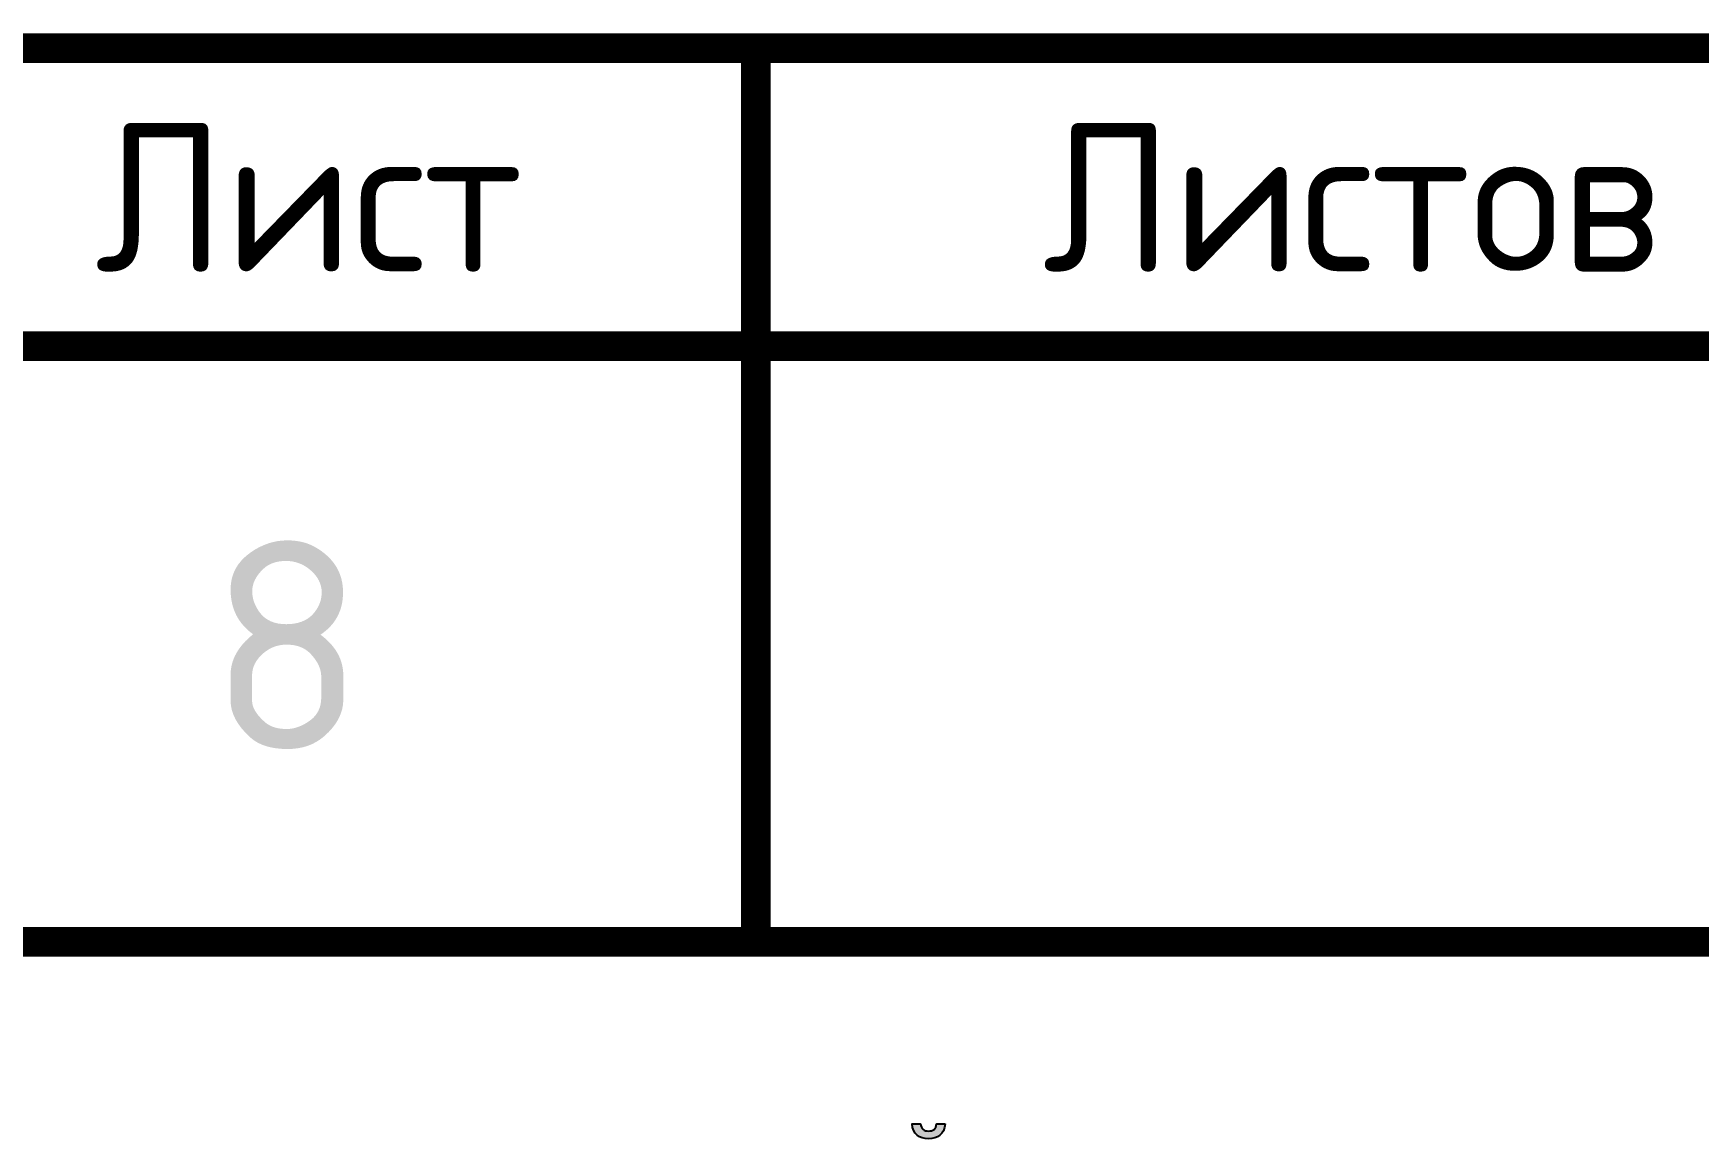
# Model space of a CAD drawing. Header units: millimetres. Extents: x 1601 to 15402, y -324 to 12625.
# Drawn here: x 11759.81 to 11787.76, y 337.79 to 356.34 of the extents above; entities that cross this region are included whole.
import ezdxf
from ezdxf.enums import TextEntityAlignment as Align

# ---------------------------------------------------------------- set-up
doc = ezdxf.new("R2010")
doc.units = ezdxf.units.MM
doc.layers.add('Размерный', color=4, linetype='Continuous', lineweight=30)
doc.styles.add('-ISOCPEUR-', font='isocpeur.TTF')
doc.styles.add('GOST', font='GOST Common.ttf')

# ---------------------------------------------------------------- blocks, each defined once
blk = doc.blocks.new('Лого')
at = {"true_color": 0x2e365c}
h = blk.add_hatch(color=159, dxfattribs=at)
h.dxf.hatch_style = 1
edge = h.paths.add_edge_path()
edge.add_spline(control_points=[(6.4968, 2.3792), (6.4994, 2.3391), (6.5243, 2.3239), (6.5583, 2.3239), (6.5583, 2.3239), (6.5923, 2.3239), (6.6172, 2.3391), (6.6198, 2.3792)], knot_values=[0.57143, 0.57143, 0.57143, 0.57143, 0.714286, 0.714286, 0.714286, 0.714386, 1, 1, 1, 1], degree=3, periodic=0)
edge.add_spline(control_points=[(6.6198, 2.3792), (6.6198, 2.3792), (6.5883, 2.3792), (6.5883, 2.3792), (6.5883, 2.3792), (6.5883, 2.3792), (6.5883, 2.3792), (6.5883, 2.3792)], knot_values=[0.000001, 0.000001, 0.000001, 0.000001, 0.07143, 0.07143, 0.07143, 0.07153, 0.142859, 0.142859, 0.142859, 0.142859], degree=3, periodic=0)
edge.add_spline(control_points=[(6.5883, 2.3792), (6.5862, 2.3604), (6.5751, 2.3523), (6.5583, 2.3523), (6.5583, 2.3523), (6.5583, 2.3523), (6.5583, 2.3523), (6.5583, 2.3523)], knot_values=[0.142859, 0.142859, 0.142859, 0.142859, 0.214287, 0.214287, 0.214287, 0.214387, 0.285716, 0.285716, 0.285716, 0.285716], degree=3, periodic=0)
edge.add_spline(control_points=[(6.5583, 2.3523), (6.5415, 2.3523), (6.5304, 2.3604), (6.5283, 2.3792)], knot_values=[0.285716, 0.285716, 0.285716, 0.285716, 0.428571, 0.428571, 0.428571, 0.428571], degree=3, periodic=0)
edge.add_spline(control_points=[(6.5283, 2.3792), (6.5283, 2.3792), (6.4968, 2.3792), (6.4968, 2.3792), (6.4968, 2.3792), (6.4968, 2.3792), (6.4968, 2.3792), (6.4968, 2.3792)], knot_values=[0.428573, 0.428573, 0.428573, 0.428573, 0.500001, 0.500001, 0.500001, 0.500101, 0.57143, 0.57143, 0.57143, 0.57143], degree=3, periodic=0)
at = {"color": 159}
blk.add_open_spline([(6.6198, 2.3792), (6.6198, 2.3792), (6.5883, 2.3792), (6.5883, 2.3792), (6.5883, 2.3792), (6.5862, 2.3604), (6.5751, 2.3523), (6.5583, 2.3523), (6.5583, 2.3523), (6.5415, 2.3523), (6.5304, 2.3604), (6.5283, 2.3792), (6.5283, 2.3792), (6.5283, 2.3792), (6.4968, 2.3792), (6.4968, 2.3792), (6.4968, 2.3792), (6.4994, 2.3391), (6.5243, 2.3239), (6.5583, 2.3239), (6.5583, 2.3239), (6.5923, 2.3239), (6.6172, 2.3391), (6.6198, 2.3792)], degree=3, knots=[0, 0, 0, 0, 0.142857, 0.142857, 0.142857, 0.142857, 0.285714, 0.285714, 0.285714, 0.285714, 0.428571, 0.428571, 0.428571, 0.428571, 0.571429, 0.571429, 0.571429, 0.571429, 0.714286, 0.714286, 0.714286, 0.714286, 1, 1, 1, 1], dxfattribs=at)

msp = doc.modelspace()

# ---------------------------------------------------------------- linework, layer by layer
at = {"const_width": 0.5}
for points in [[(11606.9391, 356.0927), (11791.9391, 356.0927)], [(11771.9391, 356.0927), (11771.9391, 341.0927)], [(11741.9391, 351.0927), (11791.9391, 351.0927)], [(11671.9391, 341.0927), (11791.9391, 341.0927)]]:
    msp.add_lwpolyline(points, dxfattribs=at)

# ---------------------------------------------------------------- block references
at = {"xscale": 4.492609629394886, "yscale": 4.492609629394886, "zscale": 4.492609629394886}
msp.add_blockref('Лого', (11745.3728, 327.3479), dxfattribs=at)

# ---------------------------------------------------------------- texts
at = {"style": 'GOST'}
for s, p in [('Лист', (11764.4391, 353.5927)), ('Листов', (11781.9391, 353.5927))]:
    msp.add_text(s, height=2.5, dxfattribs=at).set_placement(p, align=Align.MIDDLE_CENTER)
at = {"layer": 'Размерный', "color": 0, "style": '-ISOCPEUR-'}
msp.add_text('8', height=3.5, dxfattribs=at).set_placement((11762.7461, 344.3197))

doc.saveas('drawing.dxf')
